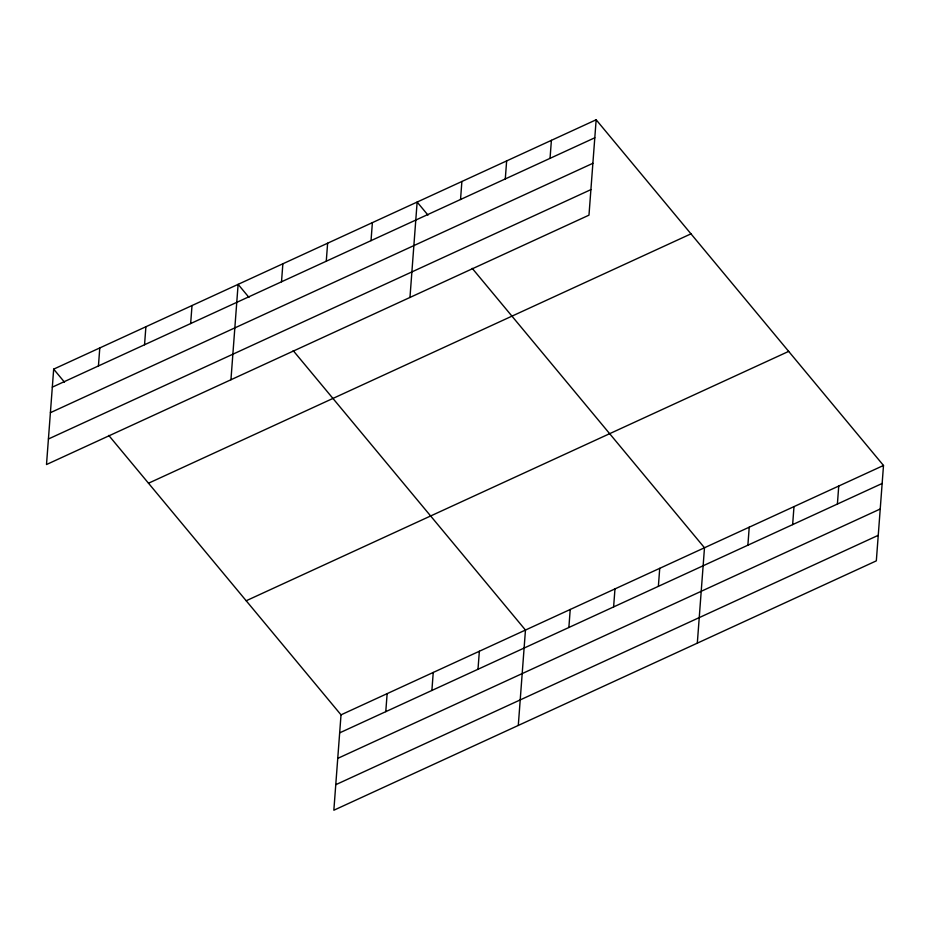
<?xml version="1.0" encoding="UTF-8"?>
<svg xmlns="http://www.w3.org/2000/svg" width="930" height="930" viewBox="0 0 930 930"><rect width="100%" height="100%" fill="white"/><g stroke="black" fill="none" stroke-linecap="round" stroke-linejoin="round"><path stroke-width="1.4" d="M53.673 369.14L46.5 464.535L588.981 215.156L596.153 119.772L53.673 369.14L64.507 382.184M98.429 365.955L99.789 347.948M144.545 344.763L145.894 326.755M190.65 323.559L192.01 305.551M230.942 379.754L238.115 284.359L248.949 297.391M281.511 281.79L282.871 263.783M326.267 261.214L327.627 243.207M371.024 240.649L372.384 222.63M108.764 435.414L341.019 714.845L333.847 810.228L876.327 560.86L883.5 465.465L596.153 119.772M409.967 297.461L417.14 202.066L427.974 215.097M385.776 711.648L387.136 693.64M460.536 199.497L461.885 181.49M431.892 690.455L433.241 672.448M505.292 178.92L506.641 160.913M477.997 669.251L479.357 651.244M550.049 158.344L551.397 140.337M518.289 725.447L525.462 630.052L293.206 350.633M568.869 627.483L570.218 609.476M613.614 606.906L614.974 588.899M658.37 586.342L659.73 568.335M697.314 643.153L704.487 547.758L472.219 268.34M747.883 545.189L749.231 527.182M792.639 524.613L793.988 506.606M837.395 504.048L838.744 486.041M52.324 387.147L594.793 137.78M50.394 412.688L592.875 163.308M48.418 438.995L590.899 189.627M148.498 483.228L690.978 233.849M246.194 600.757L788.675 351.389M341.019 714.845L883.5 465.465M339.671 732.852L882.152 483.472M337.741 758.38L880.222 509.012M335.765 784.699L878.246 535.32"/></g></svg>
